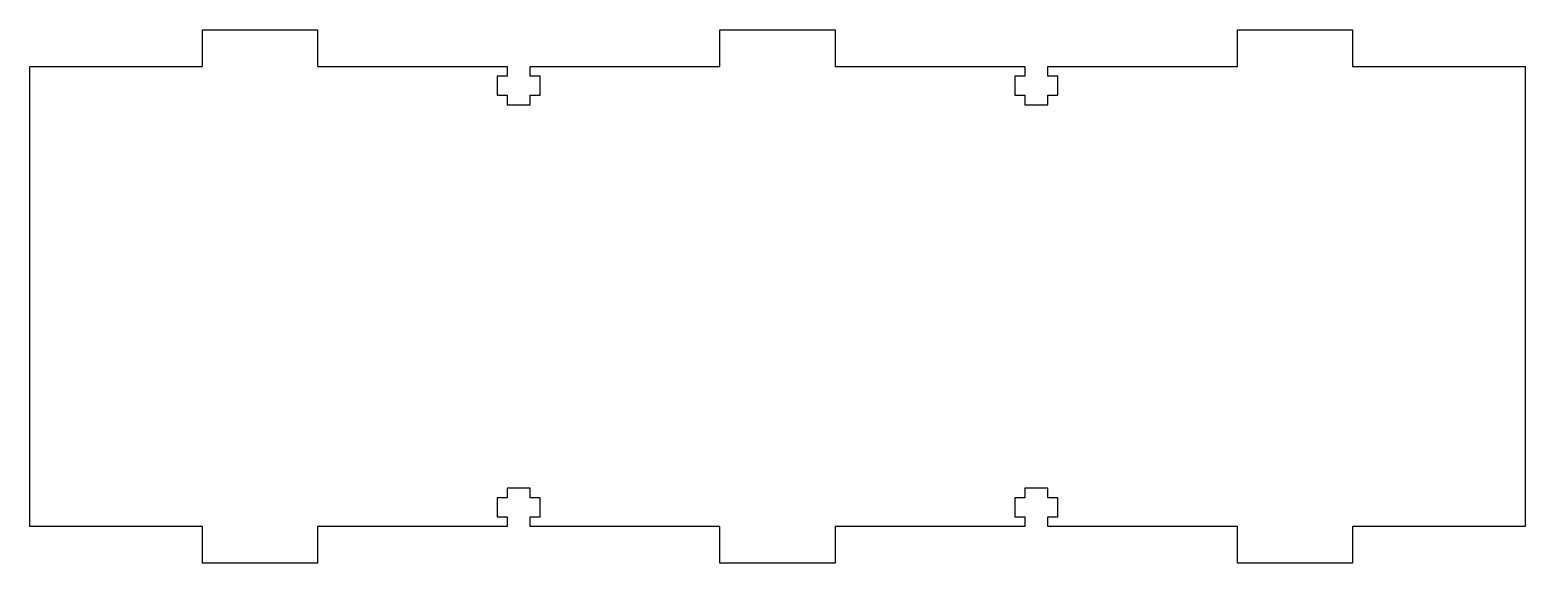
# Model space of a CAD drawing. Header units: millimetres. Extents: x -98 to 97, y 0 to 70.
import ezdxf

# ---------------------------------------------------------------- set-up
doc = ezdxf.new("R2010")
doc.units = ezdxf.units.MM
doc.layers.get('0').update_dxf_attribs({"linetype": 'CONTINUOUS'})

msp = doc.modelspace()

# ---------------------------------------------------------------- linework, layer by layer
msp.add_lwpolyline([(32.25, 6.01), (32.25, 4.76), (7.5, 4.76), (7.5, 0), (-7.5, 0), (-7.5, 4.76), (-32.25, 4.76), (-32.25, 6.01), (-30.95, 6.01), (-30.95, 8.51), (-32.25, 8.51), (-32.25, 9.76), (-35.25, 9.76), (-35.25, 8.51), (-36.55, 8.51), (-36.55, 6.01), (-35.25, 6.01), (-35.25, 4.76), (-60, 4.76), (-60, 0), (-75, 0), (-75, 4.76), (-97.5, 4.76), (-97.5, 64.76), (-75, 64.76), (-75, 69.52), (-60, 69.52), (-60, 64.76), (-35.25, 64.76), (-35.25, 63.51), (-36.55, 63.51), (-36.55, 61.01), (-35.25, 61.01), (-35.25, 59.76), (-32.25, 59.76), (-32.25, 61.01), (-30.95, 61.01), (-30.95, 63.51), (-32.25, 63.51), (-32.25, 64.76), (-7.5, 64.76), (-7.5, 69.52), (7.5, 69.52), (7.5, 64.76), (32.25, 64.76), (32.25, 63.51), (30.95, 63.51), (30.95, 61.01), (32.25, 61.01), (32.25, 59.76), (35.25, 59.76), (35.25, 61.01), (36.55, 61.01), (36.55, 63.51), (35.25, 63.51), (35.25, 64.76), (60, 64.76), (60, 69.52), (75, 69.52), (75, 64.76), (97.5, 64.76), (97.5, 4.76), (75, 4.76), (75, 0), (60, 0), (60, 4.76), (35.25, 4.76), (35.25, 6.01), (36.55, 6.01), (36.55, 8.51), (35.25, 8.51), (35.25, 9.76), (32.25, 9.76), (32.25, 8.51), (30.95, 8.51), (30.95, 6.01)], close=True)

doc.saveas('drawing.dxf')
